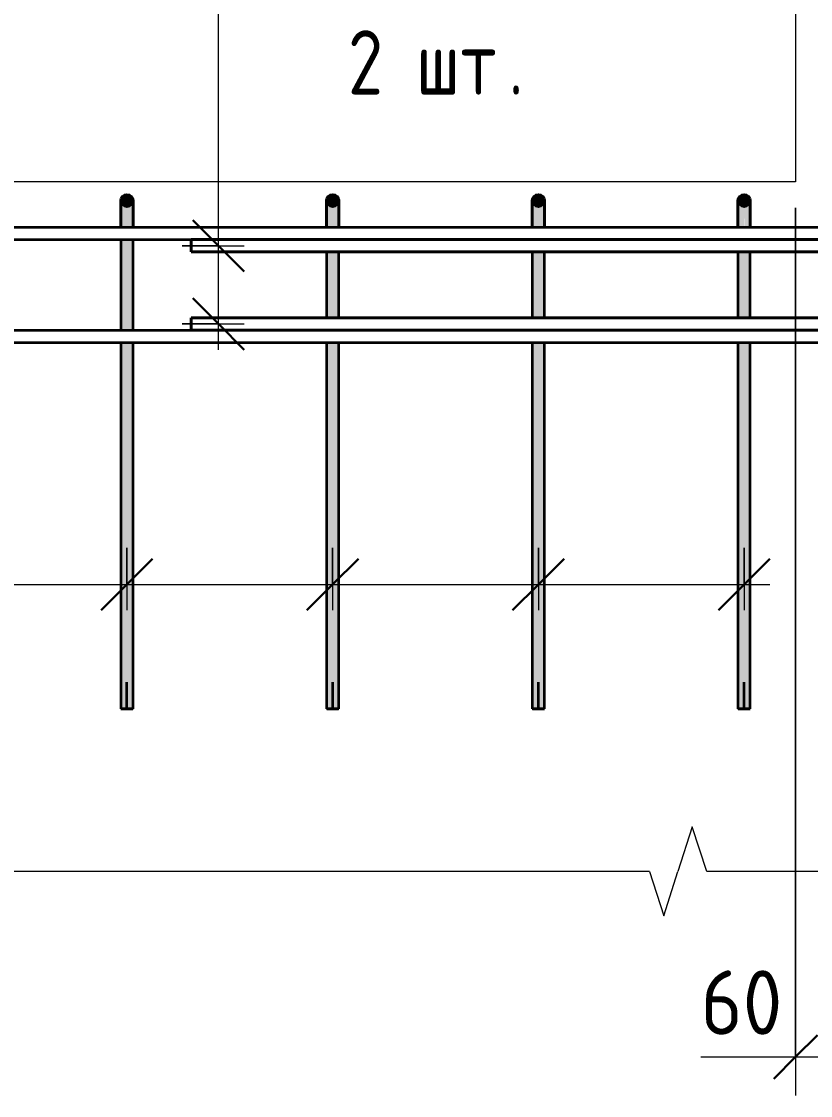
# Model space of a CAD drawing. Header units: millimetres. Extents: x -2461 to 50011, y -6221 to 38236.
# Drawn here: x 48197 to 48964, y 782 to 1826 of the extents above; entities that cross this region are included whole.
import ezdxf

# ---------------------------------------------------------------- set-up
doc = ezdxf.new("R2010")
doc.units = ezdxf.units.MM
for name, color, linetype, lineweight in [('AA_Dim', 7, 'Continuous', 9), ('AA_Dim-25', 7, 'Continuous', 9), ('AA_Oformlenie', 7, 'Continuous', 9), ('AA_Vinoska', 7, 'Continuous', 9), ('AF_Okno', 7, 'Continuous', 18), ('AF_Stena_Опалубка', 253, 'Continuous', 18), ('KR_Armatura_Tonkie', 7, 'Continuous', 20)]:
    doc.layers.add(name, color=color, linetype=linetype, lineweight=lineweight)
doc.styles.add('ISOCPEUR_10', font='isocpeur.ttf', dxfattribs={"width": 0.9, "height": 62.5})
doc.styles.add('ISOCPEUR_12', font='isocpeur.ttf', dxfattribs={"width": 0.8, "height": 62.5})
doc.dimstyles.new('05_Округл_5мм__прозр__2', dxfattribs={"dimscale": 304.8, "dimtxt": 62.248823, "dimasz": 0.139436, "dimexe": 0.123031, "dimexo": 0.082021, "dimgap": 0.008202, "dimtad": 1, "dimdec": 0, "dimrnd": 5, "dimdsep": 46, "dimtxsty": 'ISOCPEUR_10', "dimblk1": 'OBLIQUE', "dimblk2": 'OBLIQUE', "dimsah": 1, "dimcen": 0.09, "dimdle": 0.123031, "dimazin": 0, "dimtfac": 1, "dimtdec": 4, "dimtix": 1, "dimtmove": 1, "dimatfit": 3, "dimfxl": 1, "dimtvp": 1, "dimtolj": 1, "dimtzin": 0, "dimlwd": 18, "dimlwe": 18, "dimarcsym": 2})
doc.dimstyles.new('10_Раскладка_арматуры_с_засечками_1', dxfattribs={"dimscale": 304.8, "dimtxt": 0.18, "dimasz": 0.164042, "dimexe": 0.082021, "dimexo": 0, "dimgap": 0, "dimtad": 1, "dimdec": 3, "dimrnd": 0.001, "dimdsep": 46, "dimtxsty": 'ISOCPEUR_12', "dimblk1": 'OBLIQUE', "dimblk2": 'OBLIQUE', "dimsah": 1, "dimcen": 0.09, "dimdle": 0.082021, "dimazin": 0, "dimtfac": 1, "dimtdec": 4, "dimtix": 1, "dimtmove": 0, "dimatfit": 3, "dimfxl": 1, "dimtvp": 1, "dimtolj": 1, "dimtzin": 0, "dimlwd": 18, "dimlwe": 18, "dimarcsym": 2})

# ---------------------------------------------------------------- blocks, each defined once
blk = doc.blocks.new('231_Отверстие прямоугольное в стене _Окно_Стена_ - Отверстие прямоугольное с обрамлением-4126487-Схема обрамления отверстия 1500х1050 _h_')
at = {"layer": 'AF_Okno', "lineweight": 9}
for p, q in [((-33935, 2510), (-32645, 2720)), ((-34145, 1670), (-33935, 2510))]:
    blk.add_line(p, q, dxfattribs=at)
blk = doc.blocks.new('350_Стержень П торец СК-СГ _НесАрм_РабПлоск_ - 350_Стержень П торец СК-СГ _НесАрм_РабПлоск_-V25-Схема обрамления отверстия 1500х1050 _h_')
at = {"layer": 'KR_Armatura_Tonkie', "lineweight": 35}
for points in [[(-32695, 1646), (-32693.4, 1646.2), (-32692, 1646.8), (-32690.8, 1647.8), (-32689.8, 1649), (-32689.2, 1650.4), (-32689, 1652), (-32689.2, 1653.6), (-32689.8, 1655), (-32690.8, 1656.2), (-32692, 1657.2), (-32693.4, 1657.8), (-32696, 1657.9), (-32696.6, 1657.8), (-32698, 1657.2), (-32699.2, 1656.2), (-32700.2, 1655), (-32700.8, 1653.6), (-32701, 1652), (-32700.8, 1650.4), (-32700.2, 1649), (-32699.2, 1647.8), (-32697.8, 1646.7), (-32696, 1646.1)], [(-32699.2, 1626), (-32695, 1626), (-32695, 1646), (-32696.6, 1646.2), (-32698.4, 1647.1), (-32699.8, 1648.5), (-32700.4, 1649.6), (-32700.8, 1650.4), (-32700.7, 1647.8), (-32701, 1646.1), (-32700.9, 1632.5), (-32700.2, 1626), (-32699.3, 1626)], [(-32694.8, 1626), (-32689.1, 1626), (-32689.1, 1645.7), (-32689.2, 1648.4), (-32689.2, 1650.4), (-32690.2, 1648.5), (-32691.6, 1647.1), (-32692.2, 1646.7), (-32693.9, 1646.1), (-32695, 1646), (-32694.9, 1626)], [(-32689, 1645.3), (-32689.3, 1647.7), (-32689.1, 1646.1), (-32689, 1645.4)]]:
    blk.add_hatch(color=256, dxfattribs=at).paths.add_polyline_path(points)
h = blk.add_hatch(color=256, dxfattribs=at)
h.paths.add_polyline_path([(-32700.8, 1626), (-32700.4, 1626), (-32700.7, 1629.6)])
h.paths.add_polyline_path([(-32700.9, 1646.6), (-32700.8, 1649.1), (-32700.9, 1646.7)])
h = blk.add_hatch(color=256, dxfattribs=at)
h.paths.add_polyline_path([(-32695, 1158), (-32695, 1514), (-32701, 1514), (-32700.8, 1158), (-32696.6, 1158)])
h.paths.add_polyline_path([(-32697.8, 1538), (-32695, 1538), (-32695, 1602), (-32701, 1602), (-32700.8, 1538), (-32698, 1538)])
h = blk.add_hatch(color=256, dxfattribs=at)
h.paths.add_polyline_path([(-32695, 1158), (-32689, 1158), (-32689.2, 1514), (-32695, 1514), (-32695, 1191.9)])
h.paths.add_polyline_path([(-32693.4, 1538), (-32689, 1538), (-32689.2, 1602), (-32695, 1602), (-32695, 1538), (-32693.7, 1538)])
at = {"layer": 'AA_Oformlenie'}
for start, end in [(90, 270), (270, 90)]:
    blk.add_arc((-32695, 1652), 6, start, end, dxfattribs=at)
at = {"layer": 'KR_Armatura_Tonkie', "lineweight": 35}
for p, q in [((-32701, 1602), (-32701, 1538)), ((-32689, 1538), (-32689, 1602)), ((-32701, 1514), (-32701, 1158)), ((-32689, 1158), (-32689, 1514)), ((-32695, 1158), (-32695, 1184)), ((-32695, 1158), (-32695, 1184)), ((-32695, 1158), (-32701, 1158)), ((-32700.8, 1158), (-32695, 1158)), ((-32695, 1158), (-32700.8, 1158)), ((-32700.8, 1158), (-32695, 1158)), ((-32695, 1158), (-32689.2, 1158)), ((-32689, 1158), (-32695, 1158)), ((-32695, 1158), (-32689.2, 1158)), ((-32689.2, 1158), (-32695, 1158))]:
    blk.add_line(p, q, dxfattribs=at)
at = {"layer": 'KR_Armatura_Tonkie', "lineweight": 35, "flags": 128}
for points in [[(-32701, 1652), (-32701, 1650), (-32701, 1644.4), (-32701, 1635.6), (-32701, 1626)], [(-32701, 1626), (-32701, 1627.7), (-32701, 1638.2), (-32701, 1646.2), (-32701, 1650.9), (-32701, 1652)], [(-32689, 1626), (-32689, 1627.7), (-32689, 1638.2), (-32689, 1646.2), (-32689, 1650.9), (-32689, 1652)], [(-32689, 1652), (-32689, 1650), (-32689, 1644.4), (-32689, 1635.6), (-32689, 1626)]]:
    blk.add_lwpolyline(points, dxfattribs=at)
at = {"layer": 'KR_Armatura_Tonkie', "lineweight": 35}
blk.add_circle((-32695, 1652), 6, dxfattribs=at)
blk = doc.blocks.new('350_Стержень П торец СК-СГ _НесАрм_РабПлоск_ - 350_Стержень П торец СК-СГ _НесАрм_РабПлоск_-V34-Схема обрамления отверстия 1500х1050 _h_')
at = {"layer": 'KR_Armatura_Tonkie', "lineweight": 35}
for points in [[(-32895, 1646), (-32893.4, 1646.2), (-32892, 1646.8), (-32890.8, 1647.8), (-32889.8, 1649), (-32889.2, 1650.4), (-32889, 1652), (-32889.2, 1653.6), (-32889.9, 1655.2), (-32890.8, 1656.2), (-32892, 1657.2), (-32893.4, 1657.8), (-32895, 1658), (-32896.6, 1657.8), (-32898, 1657.2), (-32899.2, 1656.2), (-32900.2, 1655), (-32900.8, 1653.6), (-32901, 1652), (-32900.7, 1650.2), (-32900.2, 1649), (-32899.2, 1647.8), (-32897.8, 1646.7), (-32896.6, 1646.2)], [(-32895.1, 1626), (-32895, 1626), (-32895, 1646), (-32896.6, 1646.2), (-32898.4, 1647.1), (-32899.8, 1648.5), (-32900.4, 1649.6), (-32900.8, 1650.4), (-32900.7, 1647.8), (-32901, 1646.1), (-32900.7, 1630.1), (-32900.2, 1626), (-32895.2, 1626)], [(-32894.8, 1626), (-32889.1, 1626), (-32889.1, 1645.7), (-32889.2, 1648.4), (-32889.2, 1650.4), (-32890.2, 1648.5), (-32891.6, 1647.1), (-32892.2, 1646.7), (-32893.9, 1646.1), (-32895, 1646), (-32894.9, 1626)], [(-32889, 1645.3), (-32889.3, 1647.7), (-32889.1, 1646.1), (-32889, 1645.4)]]:
    blk.add_hatch(color=256, dxfattribs=at).paths.add_polyline_path(points)
h = blk.add_hatch(color=256, dxfattribs=at)
h.paths.add_polyline_path([(-32900.8, 1626), (-32900.4, 1626), (-32900.7, 1628.3)])
h.paths.add_polyline_path([(-32900.9, 1646.6), (-32900.8, 1649.1), (-32900.9, 1646.8)])
h = blk.add_hatch(color=256, dxfattribs=at)
h.paths.add_polyline_path([(-32895, 1158), (-32895, 1514), (-32901, 1514), (-32900.8, 1158), (-32896.6, 1158)])
h.paths.add_polyline_path([(-32899.4, 1538), (-32895, 1538), (-32895, 1602), (-32901, 1602), (-32900.8, 1538), (-32900.2, 1538)])
h = blk.add_hatch(color=256, dxfattribs=at)
h.paths.add_polyline_path([(-32895, 1158), (-32889, 1158), (-32889.2, 1514), (-32895, 1514), (-32895, 1285.2)])
h.paths.add_polyline_path([(-32890.8, 1538), (-32889, 1538), (-32889.2, 1602), (-32895, 1602), (-32895, 1538), (-32891, 1538)])
at = {"layer": 'AA_Oformlenie'}
for start, end in [(90, 270), (270, 90)]:
    blk.add_arc((-32895, 1652), 6, start, end, dxfattribs=at)
at = {"layer": 'KR_Armatura_Tonkie', "lineweight": 35}
for p, q in [((-32901, 1602), (-32901, 1538)), ((-32889, 1538), (-32889, 1602)), ((-32901, 1514), (-32901, 1158)), ((-32889, 1158), (-32889, 1514)), ((-32895, 1158), (-32895, 1184)), ((-32895, 1158), (-32895, 1184)), ((-32895, 1158), (-32901, 1158)), ((-32900.8, 1158), (-32895, 1158)), ((-32895, 1158), (-32900.8, 1158)), ((-32900.8, 1158), (-32895, 1158)), ((-32895, 1158), (-32889.2, 1158)), ((-32889, 1158), (-32895, 1158)), ((-32895, 1158), (-32889.2, 1158)), ((-32889.2, 1158), (-32895, 1158))]:
    blk.add_line(p, q, dxfattribs=at)
at = {"layer": 'KR_Armatura_Tonkie', "lineweight": 35, "flags": 128}
for points in [[(-32901, 1652), (-32901, 1650), (-32901, 1644.4), (-32901, 1635.6), (-32901, 1626)], [(-32901, 1626), (-32901, 1627.7), (-32901, 1638.2), (-32901, 1646.2), (-32901, 1650.9), (-32901, 1652)], [(-32889, 1626), (-32889, 1627.7), (-32889, 1638.2), (-32889, 1646.2), (-32889, 1650.9), (-32889, 1652)], [(-32889, 1652), (-32889, 1650), (-32889, 1644.4), (-32889, 1635.6), (-32889, 1626)]]:
    blk.add_lwpolyline(points, dxfattribs=at)
at = {"layer": 'KR_Armatura_Tonkie', "lineweight": 35}
blk.add_circle((-32895, 1652), 6, dxfattribs=at)
blk = doc.blocks.new('350_Стержень П торец СК-СГ _НесАрм_РабПлоск_ - 350_Стержень П торец СК-СГ _НесАрм_РабПлоск_-V37-Схема обрамления отверстия 1500х1050 _h_')
at = {"layer": 'KR_Armatura_Tonkie', "lineweight": 35}
for points in [[(-33495, 1646), (-33493.3, 1646.3), (-33492, 1646.8), (-33490.8, 1647.8), (-33489.8, 1649), (-33489.2, 1650.4), (-33489, 1652), (-33489.2, 1653.6), (-33489.8, 1655), (-33490.8, 1656.2), (-33492, 1657.2), (-33493.4, 1657.8), (-33495, 1658), (-33496.6, 1657.8), (-33498, 1657.2), (-33499.2, 1656.2), (-33500.2, 1655), (-33500.8, 1653.6), (-33501, 1652), (-33500.8, 1650.4), (-33500.2, 1649), (-33499.2, 1647.8), (-33497.8, 1646.7), (-33496.6, 1646.2)], [(-33499.2, 1626), (-33495, 1626), (-33495, 1646), (-33496.6, 1646.2), (-33498.4, 1647.1), (-33499.8, 1648.5), (-33500.4, 1649.6), (-33500.8, 1650.4), (-33500.7, 1647.8), (-33501, 1646.1), (-33500.9, 1632.5), (-33500.2, 1626), (-33499.3, 1626)], [(-33494.8, 1626), (-33489.1, 1626), (-33489.1, 1645.7), (-33489.2, 1648.4), (-33489.2, 1650.4), (-33490.2, 1648.5), (-33491.6, 1647.1), (-33492.2, 1646.7), (-33493.9, 1646.1), (-33495, 1646), (-33494.9, 1626)], [(-33489, 1645.3), (-33489.3, 1647.7), (-33489.1, 1646.1), (-33489, 1645.4)]]:
    blk.add_hatch(color=256, dxfattribs=at).paths.add_polyline_path(points)
h = blk.add_hatch(color=256, dxfattribs=at)
h.paths.add_polyline_path([(-33500.8, 1626), (-33500.4, 1626), (-33500.7, 1629.6)])
h.paths.add_polyline_path([(-33500.9, 1646.6), (-33500.8, 1649.1), (-33500.9, 1646.7)])
h = blk.add_hatch(color=256, dxfattribs=at)
h.paths.add_polyline_path([(-33495, 1158), (-33495, 1514), (-33501, 1514), (-33500.8, 1158), (-33496.6, 1158)])
h.paths.add_polyline_path([(-33498.2, 1526), (-33495, 1526), (-33495, 1614), (-33501, 1614), (-33500.8, 1526), (-33499.2, 1526)])
h = blk.add_hatch(color=256, dxfattribs=at)
h.paths.add_polyline_path([(-33495, 1158), (-33489, 1158), (-33489.2, 1514), (-33495, 1514), (-33495, 1285.2)])
h.paths.add_polyline_path([(-33490.8, 1526), (-33489, 1526), (-33489.2, 1614), (-33495, 1614), (-33495, 1526), (-33491, 1526)])
at = {"layer": 'AA_Oformlenie'}
for start, end in [(90, 270), (270, 90)]:
    blk.add_arc((-33495, 1652), 6, start, end, dxfattribs=at)
at = {"layer": 'KR_Armatura_Tonkie', "lineweight": 35}
for p, q in [((-33501, 1614), (-33501, 1526)), ((-33489, 1526), (-33489, 1614)), ((-33501, 1514), (-33501, 1158)), ((-33489, 1158), (-33489, 1514)), ((-33495, 1158), (-33495, 1184)), ((-33495, 1158), (-33495, 1184)), ((-33495, 1158), (-33501, 1158)), ((-33500.8, 1158), (-33495, 1158)), ((-33495, 1158), (-33500.8, 1158)), ((-33500.8, 1158), (-33495, 1158)), ((-33495, 1158), (-33489.2, 1158)), ((-33489, 1158), (-33495, 1158)), ((-33495, 1158), (-33489.2, 1158)), ((-33489.2, 1158), (-33495, 1158))]:
    blk.add_line(p, q, dxfattribs=at)
at = {"layer": 'KR_Armatura_Tonkie', "lineweight": 35, "flags": 128}
for points in [[(-33501, 1652), (-33501, 1650), (-33501, 1644.4), (-33501, 1635.6), (-33501, 1626)], [(-33501, 1626), (-33501, 1627.7), (-33501, 1638.2), (-33501, 1646.2), (-33501, 1650.9), (-33501, 1652)], [(-33489, 1626), (-33489, 1627.7), (-33489, 1638.2), (-33489, 1646.2), (-33489, 1650.9), (-33489, 1652)], [(-33489, 1652), (-33489, 1650), (-33489, 1644.4), (-33489, 1635.6), (-33489, 1626)]]:
    blk.add_lwpolyline(points, dxfattribs=at)
at = {"layer": 'KR_Armatura_Tonkie', "lineweight": 35}
blk.add_circle((-33495, 1652), 6, dxfattribs=at)
blk = doc.blocks.new('350_Стержень П торец СК-СГ _НесАрм_РабПлоск_ - 350_Стержень П торец СК-СГ _НесАрм_РабПлоск_-4140246-Схема обрамления отверстия 1500х1050 _h_')
at = {"layer": 'KR_Armatura_Tonkie', "lineweight": 35}
for points in [[(-34095, 1646), (-34093.4, 1646.2), (-34092, 1646.8), (-34090.8, 1647.8), (-34089.8, 1649), (-34089.2, 1650.4), (-34089, 1652), (-34089.2, 1653.6), (-34089.8, 1655), (-34090.8, 1656.2), (-34092, 1657.2), (-34093.4, 1657.8), (-34095, 1658), (-34096.7, 1657.7), (-34098, 1657.2), (-34099.2, 1656.2), (-34100.2, 1655), (-34100.8, 1653.6), (-34101, 1652), (-34100.8, 1650.4), (-34100.2, 1649), (-34099.2, 1647.8), (-34097.8, 1646.7), (-34096.6, 1646.2)], [(-34099.3, 1626), (-34095, 1626), (-34095, 1646), (-34096.7, 1646.3), (-34098.4, 1647.1), (-34099.8, 1648.5), (-34100.4, 1649.6), (-34100.8, 1650.4), (-34100.7, 1647.8), (-34101, 1646.1), (-34100.9, 1632.5), (-34100.2, 1626), (-34100, 1626)], [(-34094.8, 1626), (-34089.1, 1626), (-34089.1, 1645.7), (-34089.2, 1648.4), (-34089.2, 1650.4), (-34090.2, 1648.5), (-34091.6, 1647.1), (-34092.2, 1646.7), (-34093.9, 1646.1), (-34095, 1646), (-34094.9, 1626)], [(-34089, 1645.3), (-34089.3, 1647.7), (-34089.1, 1646.1), (-34089, 1645.4)]]:
    blk.add_hatch(color=256, dxfattribs=at).paths.add_polyline_path(points)
h = blk.add_hatch(color=256, dxfattribs=at)
h.paths.add_polyline_path([(-34100.8, 1626), (-34100.4, 1626), (-34100.7, 1629.6)])
h.paths.add_polyline_path([(-34100.9, 1646.6), (-34100.8, 1649.1), (-34100.9, 1646.7)])
h = blk.add_hatch(color=256, dxfattribs=at)
h.paths.add_polyline_path([(-34095, 1158), (-34095, 1514), (-34101, 1514), (-34100.8, 1158), (-34096.6, 1158)])
h.paths.add_polyline_path([(-34097.8, 1538), (-34095, 1538), (-34095, 1602), (-34101, 1602), (-34100.8, 1538), (-34098, 1538)])
h = blk.add_hatch(color=256, dxfattribs=at)
h.paths.add_polyline_path([(-34095, 1158), (-34089, 1158), (-34089.2, 1514), (-34095, 1514), (-34095, 1191.9)])
h.paths.add_polyline_path([(-34093.4, 1538), (-34089, 1538), (-34089.2, 1602), (-34095, 1602), (-34095, 1538), (-34093.7, 1538)])
at = {"layer": 'AA_Oformlenie'}
for start, end in [(90, 270), (270, 90)]:
    blk.add_arc((-34095, 1652), 6, start, end, dxfattribs=at)
at = {"layer": 'KR_Armatura_Tonkie', "lineweight": 35}
for p, q in [((-34101, 1602), (-34101, 1538)), ((-34089, 1538), (-34089, 1602)), ((-34101, 1514), (-34101, 1158)), ((-34089, 1158), (-34089, 1514)), ((-34095, 1158), (-34095, 1184)), ((-34095, 1158), (-34095, 1184)), ((-34095, 1158), (-34101, 1158)), ((-34100.8, 1158), (-34095, 1158)), ((-34095, 1158), (-34100.8, 1158)), ((-34100.8, 1158), (-34095, 1158)), ((-34095, 1158), (-34089.2, 1158)), ((-34089, 1158), (-34095, 1158)), ((-34095, 1158), (-34089.2, 1158)), ((-34089.2, 1158), (-34095, 1158))]:
    blk.add_line(p, q, dxfattribs=at)
at = {"layer": 'KR_Armatura_Tonkie', "lineweight": 35, "flags": 128}
for points in [[(-34101, 1652), (-34101, 1650), (-34101, 1644.4), (-34101, 1635.6), (-34101, 1626)], [(-34101, 1626), (-34101, 1627.7), (-34101, 1638.2), (-34101, 1646.2), (-34101, 1650.9), (-34101, 1652)], [(-34089, 1626), (-34089, 1627.7), (-34089, 1638.2), (-34089, 1646.2), (-34089, 1650.9), (-34089, 1652)], [(-34089, 1652), (-34089, 1650), (-34089, 1644.4), (-34089, 1635.6), (-34089, 1626)]]:
    blk.add_lwpolyline(points, dxfattribs=at)
at = {"layer": 'KR_Armatura_Tonkie', "lineweight": 35}
blk.add_circle((-34095, 1652), 6, dxfattribs=at)
blk = doc.blocks.new('011_Прямоугольник обрыва _ЭлУзла_ - 011_Прямоугольник обрыва _ЭлУзла_-4156951-Схема обрамления отверстия 1500х1050 _h_')
at = {"layer": 'AA_Oformlenie'}
for p, q in [((-32786.9, 1000), (-34010.1, 1000)), ((-32120, 1000), (-32731.3, 1000))]:
    blk.add_line(p, q, dxfattribs=at)
blk = doc.blocks.new('DIMBLOCK188-Схема обрамления отверстия 1500х1050 _h_')
at = {"layer": 'AA_Dim-25', "lineweight": 18}
for p, q in [((48949.6, 1645), (48949.6, 782.1)), ((48949.6, 819.6), (48949.6, 1645)), ((49011.6, 1145), (49011.6, 782.1)), ((49011.6, 819.6), (49011.6, 1145)), ((48857.5, 819.6), (48961.5, 819.6)), ((48912.1, 819.6), (49011.6, 819.6)), ((48961.5, 819.6), (48980.6, 819.6))]:
    blk.add_line(p, q, dxfattribs=at)
at = {"layer": 'AA_Dim-25', "lineweight": 30}
for p, q in [((48949.6, 819.6), (48970.9, 840.9)), ((49011.6, 819.6), (49032.9, 840.9)), ((48949.6, 819.6), (48928.4, 798.4)), ((49011.6, 819.6), (48990.4, 798.4))]:
    blk.add_line(p, q, dxfattribs=at)
at = {"layer": 'AA_Dim-25', "color": 0, "lineweight": 18, "insert": (48857.5, 903.8), "char_height": 62.5, "width": 94.81, "attachment_point": 1, "line_spacing_factor": 1.149209, "style": 'ISOCPEUR_10'}
blk.add_mtext('60', dxfattribs=at)
blk = doc.blocks.new('_Oblique')
at = {"color": 0, "linetype": 'ByBlock', "lineweight": -2}
blk.add_line((-0.5, -0.5), (0.5, 0.5), dxfattribs=at)
blk = doc.blocks.new('DIMBLOCK194-Схема обрамления отверстия 1500х1050 _h_')
at = {"layer": 'AA_Dim-25', "lineweight": 18}
for p, q in [((48099.6, 1314.3), (48099.6, 1253.9)), ((48099.6, 1278.9), (48099.6, 1314.3)), ((48299.6, 1314.3), (48299.6, 1253.9)), ((48299.6, 1278.9), (48299.6, 1314.3)), ((48099.6, 1278.9), (48299.6, 1278.9))]:
    blk.add_line(p, q, dxfattribs=at)
at = {"layer": 'AA_Dim-25', "lineweight": 30}
for p, q in [((48099.6, 1278.9), (48124.6, 1303.9)), ((48299.6, 1278.9), (48324.6, 1303.9)), ((48099.6, 1278.9), (48074.6, 1253.9)), ((48299.6, 1278.9), (48274.6, 1253.9))]:
    blk.add_line(p, q, dxfattribs=at)
blk = doc.blocks.new('DIMBLOCK195-Схема обрамления отверстия 1500х1050 _h_')
at = {"layer": 'AA_Dim-25', "lineweight": 18}
for p, q in [((48299.6, 1314.3), (48299.6, 1253.9)), ((48299.6, 1278.9), (48299.6, 1314.3)), ((48499.6, 1314.3), (48499.6, 1253.9)), ((48499.6, 1278.9), (48499.6, 1314.3)), ((48299.6, 1278.9), (48499.6, 1278.9))]:
    blk.add_line(p, q, dxfattribs=at)
at = {"layer": 'AA_Dim-25', "lineweight": 30}
for p, q in [((48299.6, 1278.9), (48324.6, 1303.9)), ((48499.6, 1278.9), (48524.6, 1303.9)), ((48299.6, 1278.9), (48274.6, 1253.9)), ((48499.6, 1278.9), (48474.6, 1253.9))]:
    blk.add_line(p, q, dxfattribs=at)
blk = doc.blocks.new('DIMBLOCK196-Схема обрамления отверстия 1500х1050 _h_')
at = {"layer": 'AA_Dim-25', "lineweight": 18}
for p, q in [((48499.6, 1314.3), (48499.6, 1253.9)), ((48499.6, 1278.9), (48499.6, 1314.3)), ((48699.6, 1314.3), (48699.6, 1253.9)), ((48699.6, 1278.9), (48699.6, 1314.3)), ((48499.6, 1278.9), (48699.6, 1278.9))]:
    blk.add_line(p, q, dxfattribs=at)
at = {"layer": 'AA_Dim-25', "lineweight": 30}
for p, q in [((48499.6, 1278.9), (48524.6, 1303.9)), ((48699.6, 1278.9), (48724.6, 1303.9)), ((48499.6, 1278.9), (48474.6, 1253.9)), ((48699.6, 1278.9), (48674.6, 1253.9))]:
    blk.add_line(p, q, dxfattribs=at)
blk = doc.blocks.new('DIMBLOCK197-Схема обрамления отверстия 1500х1050 _h_')
at = {"layer": 'AA_Dim-25', "lineweight": 18}
for p, q in [((48699.6, 1314.3), (48699.6, 1253.9)), ((48699.6, 1278.9), (48699.6, 1314.3)), ((48899.6, 1314.3), (48899.6, 1253.9)), ((48899.6, 1278.9), (48899.6, 1314.3)), ((48699.6, 1278.9), (48924.6, 1278.9))]:
    blk.add_line(p, q, dxfattribs=at)
at = {"layer": 'AA_Dim-25', "lineweight": 30}
for p, q in [((48699.6, 1278.9), (48724.6, 1303.9)), ((48899.6, 1278.9), (48924.6, 1303.9)), ((48699.6, 1278.9), (48674.6, 1253.9)), ((48899.6, 1278.9), (48874.6, 1253.9))]:
    blk.add_line(p, q, dxfattribs=at)
blk = doc.blocks.new('DIMBLOCK209-Схема обрамления отверстия 1500х1050 _h_')
at = {"layer": 'AA_Dim-25', "lineweight": 30}
for p, q in [((48388.7, 1608), (48363.7, 1633)), ((48388.7, 1608), (48413.7, 1583)), ((48388.7, 1532), (48363.7, 1557)), ((48388.7, 1532), (48413.7, 1507))]:
    blk.add_line(p, q, dxfattribs=at)
at = {"layer": 'AA_Dim-25', "lineweight": 18}
for p, q in [((48388.7, 1507), (48388.7, 1633)), ((48353.4, 1608), (48413.7, 1608)), ((48388.7, 1608), (48353.4, 1608)), ((48353.4, 1532), (48413.7, 1532)), ((48388.7, 1532), (48353.4, 1532))]:
    blk.add_line(p, q, dxfattribs=at)

msp = doc.modelspace()

# ---------------------------------------------------------------- linework, layer by layer
at = {"layer": 'AA_Vinoska'}
for p, q in [((48388.7185, 1610.6432), (48388.7185, 1838.5793)), ((48849.27, 1043.3251), (48835.1928, 1000)), ((48863.3472, 1000), (48849.27, 1043.3251)), ((48807.6928, 1000), (48821.4428, 956.6987)), ((48821.4428, 956.6987), (48835.1928, 1000))]:
    msp.add_line(p, q, dxfattribs=at)
at = {"layer": 'AF_Stena_Опалубка', "lineweight": 20}
for p, q in [((48949.619, 2720), (48949.619, 1670)), ((48949.619, 1670), (47449.619, 1670))]:
    msp.add_line(p, q, dxfattribs=at)
at = {"layer": 'KR_Armatura_Tonkie', "lineweight": 35}
for p, q in [((47114.285, 1626), (49284.285, 1626)), ((47114.285, 1626), (49284.285, 1626)), ((47324.285, 1626), (49184.285, 1626)), ((47114.285, 1614), (49284.285, 1614)), ((47114.285, 1614), (49284.285, 1614)), ((47324.285, 1614), (49184.285, 1614)), ((48362.0294, 1614), (49240.0294, 1614)), ((48362.0294, 1602), (48362.0294, 1614)), ((49240.0294, 1614), (48362.0294, 1614)), ((48362.0294, 1614), (48362.0294, 1602)), ((48362.0294, 1602), (49240.0294, 1602)), ((49240.0294, 1602), (48362.0294, 1602)), ((48362.0294, 1538), (49240.0294, 1538)), ((48362.0294, 1526), (48362.0294, 1538)), ((49240.0294, 1538), (48362.0294, 1538)), ((48362.0294, 1538), (48362.0294, 1526)), ((47114.285, 1526), (49284.285, 1526)), ((47114.285, 1526), (49284.285, 1526)), ((48362.0294, 1526), (49240.0294, 1526)), ((49240.0294, 1526), (48362.0294, 1526)), ((47114.285, 1514), (49284.285, 1514)), ((47114.285, 1514), (49284.285, 1514))]:
    msp.add_line(p, q, dxfattribs=at)

# ---------------------------------------------------------------- block references
at = {"layer": 'AA_Oformlenie'}
msp.add_blockref('011_Прямоугольник обрыва _ЭлУзла_ - 011_Прямоугольник обрыва _ЭлУзла_-4156951-Схема обрамления отверстия 1500х1050 _h_', (81594.619, 0), dxfattribs=at)
at = {"layer": 'AF_Okno', "lineweight": 20}
msp.add_blockref('231_Отверстие прямоугольное в стене _Окно_Стена_ - Отверстие прямоугольное с обрамлением-4126487-Схема обрамления отверстия 1500х1050 _h_', (81594.619, 0), dxfattribs=at)
at = {"layer": 'KR_Armatura_Tonkie', "lineweight": 35}
for name, p in [('350_Стержень П торец СК-СГ _НесАрм_РабПлоск_ - 350_Стержень П торец СК-СГ _НесАрм_РабПлоск_-V37-Схема обрамления отверстия 1500х1050 _h_', (81794.619, 0)), ('350_Стержень П торец СК-СГ _НесАрм_РабПлоск_ - 350_Стержень П торец СК-СГ _НесАрм_РабПлоск_-4140246-Схема обрамления отверстия 1500х1050 _h_', (82594.619, 0)), ('350_Стержень П торец СК-СГ _НесАрм_РабПлоск_ - 350_Стержень П торец СК-СГ _НесАрм_РабПлоск_-V34-Схема обрамления отверстия 1500х1050 _h_', (81594.619, 0)), ('350_Стержень П торец СК-СГ _НесАрм_РабПлоск_ - 350_Стержень П торец СК-СГ _НесАрм_РабПлоск_-V25-Схема обрамления отверстия 1500х1050 _h_', (81594.619, 0))]:
    msp.add_blockref(name, p, dxfattribs=at)

# ---------------------------------------------------------------- texts
at = {"layer": 'AA_Vinoska', "char_height": 62.5, "attachment_point": 1, "style": 'ISOCPEUR_12'}
for s, insert, width in [('2 ', (48514.461, 1817.4556), 80.16875), ('шт', (48580.6069, 1817.4556), 109.0295), ('\\fISOCPEUR|b0|i0|c204|p34|;\\W.8;.', (48670.5652, 1817.4556), 17.637125)]:
    msp.add_mtext(s, dxfattribs=dict(at, insert=insert, width=width))

# ---------------------------------------------------------------- dimensions: what is measured, and where the dimension line sits
at = {"layer": 'AA_Dim', "lineweight": 18}
dim = msp.add_linear_dim(base=(49011.619, 819.6493), p1=(48949.619, 1670), p2=(49011.619, 1170), dimstyle='05_Округл_5мм__прозр__2', override={"dimpost": '<>', "dimfxl": 503.829336}, dxfattribs=at)
dim.commit()
dim.dimension.update_dxf_attribs({"geometry": 'DIMBLOCK188-Схема обрамления отверстия 1500х1050 _h_', "text_midpoint": (48904.926, 862.1361), "dimtype": 160})
dim = msp.add_linear_dim(base=(48388.7162, 1608), p1=(48353.3609, 1532), p2=(48353.3609, 1608), angle=90, dimstyle='10_Раскладка_арматуры_с_засечками_1', override={"dimpost": '<>', "dimfxl": 76}, dxfattribs=at)
dim.commit()
dim.dimension.update_dxf_attribs({"geometry": 'DIMBLOCK209-Схема обрамления отверстия 1500х1050 _h_', "text_midpoint": (48357.4662, 1570)})
for base, p1, p2, picture, middle in [((48299.619, 1278.937), (48099.619, 1314.2924), (48299.619, 1314.2924), 'DIMBLOCK194-Схема обрамления отверстия 1500х1050 _h_', (48199.619, 1310.187)), ((48499.619, 1278.937), (48299.619, 1314.2924), (48499.619, 1314.2924), 'DIMBLOCK195-Схема обрамления отверстия 1500х1050 _h_', (48399.619, 1310.187)), ((48699.619, 1278.937), (48499.619, 1314.2924), (48699.619, 1314.2924), 'DIMBLOCK196-Схема обрамления отверстия 1500х1050 _h_', (48599.619, 1310.187)), ((48899.619, 1278.937), (48699.619, 1314.2924), (48899.619, 1314.2924), 'DIMBLOCK197-Схема обрамления отверстия 1500х1050 _h_', (48799.619, 1310.187))]:
    dim = msp.add_linear_dim(base=base, p1=p1, p2=p2, dimstyle='10_Раскладка_арматуры_с_засечками_1', override={"dimpost": '<>', "dimfxl": 200}, dxfattribs=at)
    dim.commit()
    dim.dimension.update_dxf_attribs({"geometry": picture, "text_midpoint": middle})

doc.saveas('drawing.dxf')
